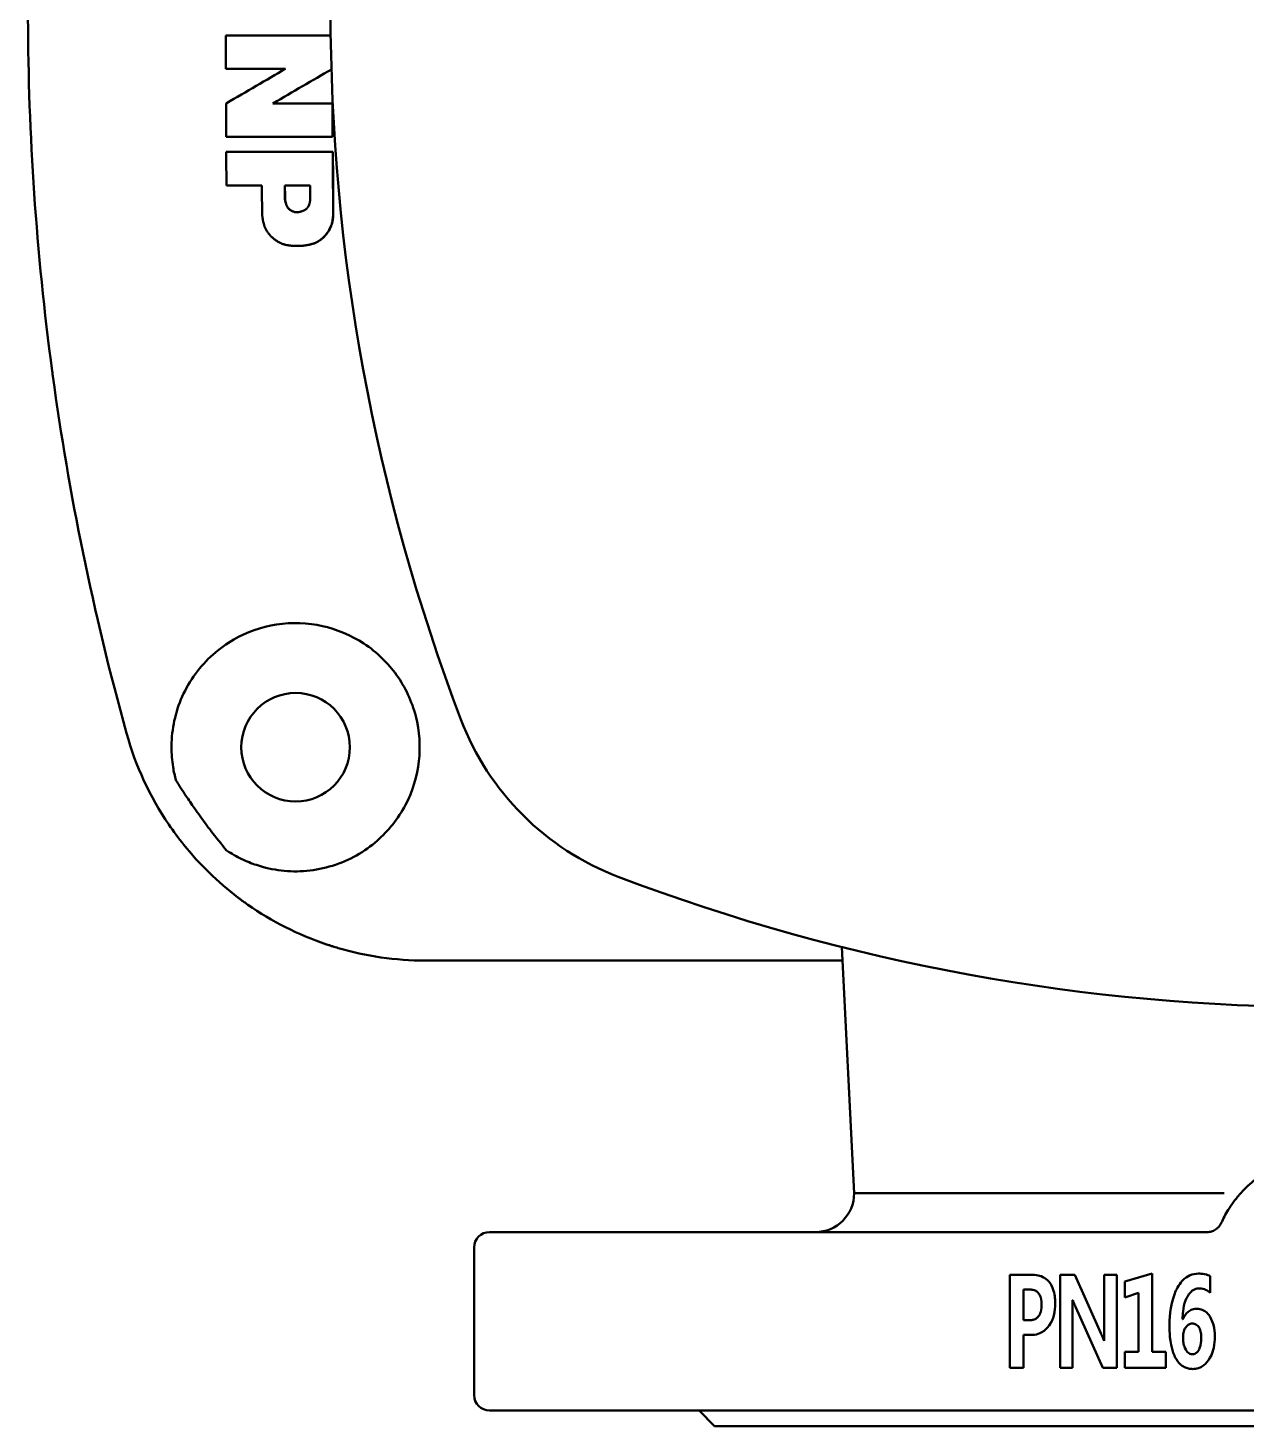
# Model space of a CAD drawing. Header units: millimetres. Extents: x 1510 to 10524, y 7125 to 13164.
# Drawn here: x 5073.93 to 5089.64, y 10661.87 to 10679.89 of the extents above; entities that cross this region are included whole.
import ezdxf

# ---------------------------------------------------------------- set-up
doc = ezdxf.new("R2010")
doc.units = ezdxf.units.MM
doc.header["$LTSCALE"] = 4
doc.layers.add('Visible (ISO)', color=7, linetype='Continuous', lineweight=50)

msp = doc.modelspace()

# ---------------------------------------------------------------- linework, layer by layer
at = {"layer": 'Visible (ISO)'}
for p, q in [((5076.488, 10679.796), (5076.486, 10679.796)), ((5077.095, 10678.92), (5077.093, 10678.92)), ((5077.86, 10678.92), (5077.859, 10678.92)), ((5077.862, 10678.492), (5077.86, 10678.491)), ((5076.492, 10678.296), (5076.49, 10678.296)), ((5077.866, 10678.296), (5077.865, 10678.296)), ((5077.249, 10677.682), (5077.247, 10677.681)), ((5077.87, 10677.493), (5077.869, 10677.493)), ((5077.573, 10677.102), (5077.571, 10677.102)), ((5084.585, 10664.872), (5084.428, 10668.045)), ((5084.437, 10667.872), (5079.06, 10667.872)), ((5089.135, 10664.372), (5079.885, 10664.372)), ((5079.685, 10662.272), (5079.685, 10664.172)), ((5088.076, 10663.734), (5088.427, 10663.84)), ((5088.427, 10662.827), (5088.427, 10663.84)), ((5086.592, 10663.822), (5086.592, 10662.622)), ((5086.592, 10663.822), (5086.873, 10663.822)), ((5087.239, 10663.822), (5087.239, 10662.622)), ((5087.239, 10663.822), (5087.43, 10663.822)), ((5087.43, 10663.822), (5087.766, 10663.067)), ((5087.809, 10663.822), (5087.97, 10663.822)), ((5087.809, 10663.822), (5087.809, 10662.972)), ((5087.97, 10662.622), (5087.97, 10663.822)), ((5088.076, 10663.734), (5088.076, 10663.529)), ((5089.176, 10663.588), (5089.176, 10663.803)), ((5086.845, 10663.632), (5086.766, 10663.632)), ((5086.766, 10663.237), (5086.766, 10663.632)), ((5087.403, 10663.496), (5087.4, 10663.496)), ((5088.251, 10663.591), (5088.076, 10663.529)), ((5088.251, 10663.591), (5088.251, 10662.827)), ((5087.4, 10662.622), (5087.4, 10663.304)), ((5087.791, 10662.622), (5087.442, 10663.398)), ((5086.766, 10663.237), (5086.843, 10663.237)), ((5088.819, 10663.248), (5088.822, 10663.248)), ((5086.857, 10663.046), (5086.767, 10663.046)), ((5086.767, 10662.622), (5086.767, 10663.046)), ((5087.807, 10662.972), (5087.809, 10662.972)), ((5088.076, 10662.827), (5088.076, 10662.622)), ((5088.076, 10662.827), (5088.251, 10662.827)), ((5088.427, 10662.827), (5088.602, 10662.827)), ((5088.602, 10662.622), (5088.602, 10662.827)), ((5086.767, 10662.622), (5086.592, 10662.622)), ((5087.4, 10662.622), (5087.239, 10662.622)), ((5087.97, 10662.622), (5087.791, 10662.622)), ((5088.602, 10662.622), (5088.076, 10662.622)), ((5079.885, 10662.072), (5101.485, 10662.072)), ((5082.785, 10661.872), (5082.585, 10662.072)), ((5098.585, 10661.872), (5082.785, 10661.872))]:
    msp.add_line(p, q, dxfattribs=at)
msp.add_circle((5077.385, 10670.622), 0.7, dxfattribs=at)
for centre, radius, start, end in [((5103.535, 10680.122), 25.7, 159.1605, 200.8395), ((5082.787, 10672.224), 3.5, 200.8395, 249.1605), ((5077.385, 10670.622), 1.6, 244.3351, 244.3363), ((5090.685, 10692.972), 25.7, 249.1605, 290.8395), ((5084.085, 10664.872), 0.5, 270, 0), ((5079.885, 10664.172), 0.2, 90, 180), ((5079.885, 10662.272), 0.2, 180, 270)]:
    msp.add_arc(centre, radius, start, end, dxfattribs=at)
for centre, major_axis, ratio, start_param, end_param in [((5090.775, 10680.123), (0, 81.937), 0.174388, 1.574777, 1.580015), ((5090.847, 10680.135), (-0.001, 82.935), 0.173135, 1.585442, 1.590617), ((5090.928, 10680.138), (0, -75.181), 0.173865, 4.728591, 4.734298), ((5090.874, 10680.138), (0, -75.171), 0.173136, 4.728591, 4.734298), ((5091.027, 10680.163), (-0.003, 84.234), 0.172613, 1.59295, 1.598115), ((5091.17, 10680.197), (-0.005, 82.795), 0.171813, 1.598997, 1.603449), ((5091.175, 10680.192), (-0.003, 80.892), 0.172267, 1.5996, 1.601825), ((5091.122, 10680.192), (-0.003, 80.882), 0.171608, 1.599604, 1.601826), ((5091.166, 10680.195), (0.004, -79.107), 0.171934, 4.741885, 4.744161)]:
    msp.add_ellipse(centre, major_axis=major_axis, ratio=ratio, start_param=start_param, end_param=end_param, dxfattribs=at)
for points, knots in [([(5075.206, 10670.801), (5074.772, 10672.362), (5074.461, 10673.902), (5074.256, 10675.403), (5074.256, 10675.405), (5074.255, 10675.408), (5074.255, 10675.411), (5074.252, 10675.43), (5074.25, 10675.449), (5074.247, 10675.468), (5074.144, 10676.234), (5074.067, 10676.998), (5074.015, 10677.76), (5073.963, 10678.516), (5073.937, 10679.269), (5073.935, 10680.018), (5073.935, 10680.042), (5073.935, 10680.066), (5073.935, 10680.09), (5073.935, 10680.208), (5073.935, 10680.326), (5073.936, 10680.444), (5073.939, 10680.719), (5073.945, 10680.995), (5073.954, 10681.271), (5073.96, 10681.468), (5073.968, 10681.665), (5073.978, 10681.863), (5073.988, 10682.056), (5073.999, 10682.249), (5074.012, 10682.442), (5074.012, 10682.447), (5074.013, 10682.451), (5074.013, 10682.456), (5074.065, 10683.236), (5074.144, 10684.019), (5074.251, 10684.803), (5074.251, 10684.806), (5074.252, 10684.809), (5074.252, 10684.812), (5074.457, 10686.321), (5074.769, 10687.871), (5075.206, 10689.443)], [0, 0, 0, 0, 0.249512, 0.249512, 0.249512, 0.249997, 0.249997, 0.249997, 0.253018, 0.253018, 0.253018, 0.375, 0.375, 0.375, 0.496094, 0.496094, 0.496094, 0.499998, 0.499998, 0.499998, 0.518912, 0.518912, 0.518912, 0.562911, 0.562911, 0.562911, 0.594323, 0.594323, 0.594323, 0.625, 0.625, 0.625, 0.625697, 0.625697, 0.625697, 0.749512, 0.749512, 0.749512, 0.75, 0.75, 0.75, 1, 1, 1, 1]), ([(5077.865, 10678.296), (5077.865, 10678.162), (5077.866, 10678.029), (5077.867, 10677.761), (5077.868, 10677.627), (5077.869, 10677.493)], [-0.8036452, -0.8036452, -0.8036452, -0.8036452, -0.4022059, -0.4022059, 0, 0, 0, 0]), ([(5077.866, 10678.296), (5077.867, 10678.163), (5077.867, 10678.029), (5077.869, 10677.761), (5077.87, 10677.627), (5077.87, 10677.493)], [-0.8028954, -0.8028954, -0.8028954, -0.8028954, -0.401725, -0.401725, 0, 0, 0, 0]), ([(5077.41, 10677.516), (5077.407, 10677.517), (5077.404, 10677.517), (5077.401, 10677.517), (5077.4, 10677.517), (5077.399, 10677.517), (5077.398, 10677.517), (5077.397, 10677.517), (5077.397, 10677.517), (5077.396, 10677.517), (5077.396, 10677.517), (5077.395, 10677.517), (5077.395, 10677.517), (5077.395, 10677.517), (5077.394, 10677.518), (5077.394, 10677.518), (5077.393, 10677.518), (5077.393, 10677.518), (5077.393, 10677.518), (5077.392, 10677.518), (5077.391, 10677.518), (5077.391, 10677.518), (5077.389, 10677.518), (5077.388, 10677.518), (5077.387, 10677.518), (5077.385, 10677.518), (5077.384, 10677.519), (5077.383, 10677.519), (5077.382, 10677.519), (5077.38, 10677.519), (5077.379, 10677.519), (5077.379, 10677.52), (5077.378, 10677.52), (5077.377, 10677.52), (5077.377, 10677.52), (5077.376, 10677.52), (5077.375, 10677.52), (5077.374, 10677.52), (5077.373, 10677.521), (5077.371, 10677.521), (5077.369, 10677.522), (5077.366, 10677.522), (5077.364, 10677.523), (5077.358, 10677.525), (5077.353, 10677.526), (5077.348, 10677.529), (5077.338, 10677.533), (5077.329, 10677.538), (5077.319, 10677.544), (5077.315, 10677.547), (5077.31, 10677.55), (5077.306, 10677.554), (5077.302, 10677.557), (5077.298, 10677.561), (5077.295, 10677.564), (5077.291, 10677.568), (5077.288, 10677.572), (5077.285, 10677.576), (5077.283, 10677.579), (5077.282, 10677.581), (5077.28, 10677.583), (5077.279, 10677.584), (5077.279, 10677.585), (5077.278, 10677.586), (5077.277, 10677.587), (5077.277, 10677.589), (5077.276, 10677.59), (5077.276, 10677.59), (5077.275, 10677.591), (5077.275, 10677.591), (5077.275, 10677.592), (5077.275, 10677.592), (5077.274, 10677.593), (5077.274, 10677.594), (5077.273, 10677.595), (5077.273, 10677.596), (5077.271, 10677.598), (5077.27, 10677.601), (5077.269, 10677.603), (5077.268, 10677.606), (5077.267, 10677.608), (5077.266, 10677.61), (5077.266, 10677.612), (5077.265, 10677.613), (5077.265, 10677.614), (5077.264, 10677.615), (5077.264, 10677.616), (5077.264, 10677.616), (5077.264, 10677.617), (5077.263, 10677.618), (5077.263, 10677.618), (5077.263, 10677.619), (5077.263, 10677.619), (5077.262, 10677.62), (5077.262, 10677.621), (5077.262, 10677.621), (5077.262, 10677.622), (5077.262, 10677.623), (5077.261, 10677.624), (5077.261, 10677.625), (5077.26, 10677.628), (5077.259, 10677.63), (5077.258, 10677.633), (5077.258, 10677.635), (5077.257, 10677.638), (5077.256, 10677.641), (5077.256, 10677.642), (5077.255, 10677.643), (5077.255, 10677.645), (5077.255, 10677.646), (5077.255, 10677.646), (5077.255, 10677.647), (5077.254, 10677.647), (5077.254, 10677.648), (5077.254, 10677.648), (5077.254, 10677.649), (5077.254, 10677.649), (5077.254, 10677.649), (5077.254, 10677.65), (5077.254, 10677.65), (5077.254, 10677.651), (5077.254, 10677.651), (5077.253, 10677.651), (5077.253, 10677.652), (5077.253, 10677.653), (5077.253, 10677.654), (5077.253, 10677.655), (5077.252, 10677.657), (5077.252, 10677.66), (5077.251, 10677.662), (5077.25, 10677.668), (5077.248, 10677.675), (5077.247, 10677.681)], [0, 0, 0, 0, 0.03125, 0.03125, 0.03125, 0.046875, 0.046875, 0.046875, 0.054687, 0.054687, 0.054687, 0.0625, 0.0625, 0.0625, 0.065015, 0.065015, 0.065015, 0.067895, 0.067895, 0.067895, 0.075185, 0.075185, 0.075185, 0.093714, 0.093714, 0.093714, 0.109375, 0.109375, 0.109375, 0.125, 0.125, 0.125, 0.132169, 0.132169, 0.132169, 0.139477, 0.139477, 0.139477, 0.154484, 0.154484, 0.154484, 0.185792, 0.185792, 0.185792, 0.25, 0.25, 0.25, 0.375, 0.375, 0.375, 0.437095, 0.437095, 0.437095, 0.5, 0.5, 0.5, 0.5625, 0.5625, 0.5625, 0.59375, 0.59375, 0.59375, 0.609375, 0.609375, 0.609375, 0.625, 0.625, 0.625, 0.633368, 0.633368, 0.633368, 0.641416, 0.641416, 0.641416, 0.65693, 0.65693, 0.65693, 0.6875, 0.6875, 0.6875, 0.71875, 0.71875, 0.71875, 0.734375, 0.734375, 0.734375, 0.742188, 0.742188, 0.742188, 0.75, 0.75, 0.75, 0.758942, 0.758942, 0.758942, 0.767181, 0.767181, 0.767181, 0.782547, 0.782547, 0.782547, 0.8125, 0.8125, 0.8125, 0.84375, 0.84375, 0.84375, 0.859375, 0.859375, 0.859375, 0.867187, 0.867187, 0.867187, 0.871094, 0.871094, 0.871094, 0.875, 0.875, 0.875, 0.886992, 0.886992, 0.886992, 0.896995, 0.896995, 0.896995, 0.914129, 0.914129, 0.914129, 0.94348, 0.94348, 0.94348, 1, 1, 1, 1]), ([(5077.412, 10677.517), (5077.405, 10677.517), (5077.4, 10677.517), (5077.396, 10677.518), (5077.396, 10677.518), (5077.396, 10677.518), (5077.395, 10677.518), (5077.395, 10677.518), (5077.395, 10677.518), (5077.394, 10677.518), (5077.394, 10677.518), (5077.393, 10677.518), (5077.392, 10677.518), (5077.391, 10677.518), (5077.39, 10677.518), (5077.388, 10677.519), (5077.386, 10677.519), (5077.383, 10677.519), (5077.381, 10677.52), (5077.38, 10677.52), (5077.38, 10677.52), (5077.379, 10677.52), (5077.378, 10677.52), (5077.378, 10677.52), (5077.377, 10677.521), (5077.376, 10677.521), (5077.374, 10677.521), (5077.373, 10677.521), (5077.37, 10677.522), (5077.368, 10677.523), (5077.365, 10677.523), (5077.36, 10677.525), (5077.355, 10677.527), (5077.35, 10677.529), (5077.34, 10677.533), (5077.33, 10677.538), (5077.321, 10677.544), (5077.317, 10677.547), (5077.312, 10677.55), (5077.308, 10677.554), (5077.304, 10677.557), (5077.3, 10677.561), (5077.296, 10677.565), (5077.289, 10677.572), (5077.283, 10677.581), (5077.278, 10677.59), (5077.277, 10677.591), (5077.277, 10677.591), (5077.277, 10677.592), (5077.277, 10677.592), (5077.276, 10677.593), (5077.276, 10677.593), (5077.275, 10677.594), (5077.275, 10677.595), (5077.274, 10677.597), (5077.273, 10677.599), (5077.272, 10677.601), (5077.271, 10677.603), (5077.269, 10677.608), (5077.267, 10677.613), (5077.265, 10677.619), (5077.265, 10677.619), (5077.264, 10677.62), (5077.264, 10677.62), (5077.264, 10677.621), (5077.264, 10677.621), (5077.264, 10677.622), (5077.263, 10677.623), (5077.263, 10677.624), (5077.262, 10677.626), (5077.262, 10677.628), (5077.261, 10677.63), (5077.26, 10677.633), (5077.259, 10677.638), (5077.257, 10677.644), (5077.256, 10677.65), (5077.256, 10677.65), (5077.255, 10677.65), (5077.255, 10677.651), (5077.255, 10677.651), (5077.255, 10677.652), (5077.255, 10677.652), (5077.255, 10677.653), (5077.255, 10677.654), (5077.254, 10677.655), (5077.254, 10677.658), (5077.253, 10677.66), (5077.253, 10677.663), (5077.251, 10677.668), (5077.25, 10677.674), (5077.249, 10677.682)], [0.0002987, 0.0002987, 0.0002987, 0.0002987, 0.0625, 0.0625, 0.0625, 0.0664063, 0.0664063, 0.0664063, 0.0703125, 0.0703125, 0.0703125, 0.078125, 0.078125, 0.078125, 0.09375, 0.09375, 0.09375, 0.125, 0.125, 0.125, 0.1328125, 0.1328125, 0.1328125, 0.140625, 0.140625, 0.140625, 0.15625, 0.15625, 0.15625, 0.1875, 0.1875, 0.1875, 0.25, 0.25, 0.25, 0.375, 0.375, 0.375, 0.4375, 0.4375, 0.4375, 0.5, 0.5, 0.5, 0.625, 0.625, 0.625, 0.6328125, 0.6328125, 0.6328125, 0.640625, 0.640625, 0.640625, 0.65625, 0.65625, 0.65625, 0.6875, 0.6875, 0.6875, 0.75, 0.75, 0.75, 0.7578125, 0.7578125, 0.7578125, 0.765625, 0.765625, 0.765625, 0.78125, 0.78125, 0.78125, 0.8125, 0.8125, 0.8125, 0.875, 0.875, 0.875, 0.8828125, 0.8828125, 0.8828125, 0.890625, 0.890625, 0.890625, 0.90625, 0.90625, 0.90625, 0.9375, 0.9375, 0.9375, 1, 1, 1, 1]), ([(5077.572, 10677.681), (5077.572, 10677.678), (5077.572, 10677.675), (5077.572, 10677.672), (5077.571, 10677.671), (5077.571, 10677.67), (5077.571, 10677.669), (5077.571, 10677.668), (5077.571, 10677.667), (5077.571, 10677.667), (5077.571, 10677.666), (5077.571, 10677.666), (5077.571, 10677.666), (5077.571, 10677.665), (5077.571, 10677.665), (5077.571, 10677.664), (5077.571, 10677.664), (5077.571, 10677.664), (5077.571, 10677.663), (5077.571, 10677.663), (5077.571, 10677.662), (5077.571, 10677.661), (5077.571, 10677.66), (5077.57, 10677.659), (5077.57, 10677.657), (5077.57, 10677.656), (5077.57, 10677.655), (5077.57, 10677.653), (5077.57, 10677.652), (5077.569, 10677.651), (5077.569, 10677.65), (5077.569, 10677.649), (5077.569, 10677.648), (5077.569, 10677.648), (5077.569, 10677.647), (5077.569, 10677.646), (5077.569, 10677.646), (5077.568, 10677.644), (5077.568, 10677.643), (5077.568, 10677.642), (5077.567, 10677.639), (5077.566, 10677.637), (5077.566, 10677.634), (5077.564, 10677.629), (5077.563, 10677.624), (5077.56, 10677.618), (5077.556, 10677.608), (5077.552, 10677.599), (5077.546, 10677.589), (5077.543, 10677.585), (5077.539, 10677.58), (5077.536, 10677.576), (5077.533, 10677.572), (5077.529, 10677.568), (5077.525, 10677.564), (5077.522, 10677.561), (5077.518, 10677.557), (5077.514, 10677.554), (5077.512, 10677.553), (5077.509, 10677.551), (5077.507, 10677.55), (5077.506, 10677.549), (5077.505, 10677.548), (5077.504, 10677.548), (5077.503, 10677.547), (5077.502, 10677.546), (5077.501, 10677.546), (5077.5, 10677.545), (5077.5, 10677.545), (5077.499, 10677.545), (5077.499, 10677.544), (5077.498, 10677.544), (5077.497, 10677.544), (5077.496, 10677.543), (5077.495, 10677.543), (5077.494, 10677.542), (5077.492, 10677.541), (5077.49, 10677.54), (5077.487, 10677.539), (5077.485, 10677.538), (5077.483, 10677.537), (5077.48, 10677.535), (5077.479, 10677.535), (5077.478, 10677.534), (5077.476, 10677.534), (5077.476, 10677.534), (5077.475, 10677.534), (5077.474, 10677.533), (5077.474, 10677.533), (5077.473, 10677.533), (5077.472, 10677.533), (5077.472, 10677.532), (5077.471, 10677.532), (5077.471, 10677.532), (5077.47, 10677.532), (5077.47, 10677.532), (5077.469, 10677.531), (5077.468, 10677.531), (5077.467, 10677.531), (5077.466, 10677.53), (5077.463, 10677.529), (5077.461, 10677.529), (5077.458, 10677.528), (5077.456, 10677.527), (5077.453, 10677.526), (5077.45, 10677.526), (5077.449, 10677.525), (5077.448, 10677.525), (5077.446, 10677.525), (5077.445, 10677.524), (5077.444, 10677.524), (5077.443, 10677.524), (5077.443, 10677.524), (5077.442, 10677.524), (5077.442, 10677.524), (5077.441, 10677.523), (5077.441, 10677.523), (5077.441, 10677.523), (5077.44, 10677.523), (5077.44, 10677.523), (5077.439, 10677.523), (5077.438, 10677.523), (5077.437, 10677.522), (5077.436, 10677.522), (5077.434, 10677.522), (5077.432, 10677.521), (5077.429, 10677.52), (5077.424, 10677.519), (5077.417, 10677.518), (5077.41, 10677.516)], [0, 0, 0, 0, 0.03125, 0.03125, 0.03125, 0.046875, 0.046875, 0.046875, 0.054687, 0.054687, 0.054687, 0.0625, 0.0625, 0.0625, 0.065077, 0.065077, 0.065077, 0.068019, 0.068019, 0.068019, 0.075395, 0.075395, 0.075395, 0.093739, 0.093739, 0.093739, 0.109375, 0.109375, 0.109375, 0.125, 0.125, 0.125, 0.132156, 0.132156, 0.132156, 0.139455, 0.139455, 0.139455, 0.154457, 0.154457, 0.154457, 0.185786, 0.185786, 0.185786, 0.25, 0.25, 0.25, 0.375, 0.375, 0.375, 0.437069, 0.437069, 0.437069, 0.5, 0.5, 0.5, 0.5625, 0.5625, 0.5625, 0.59375, 0.59375, 0.59375, 0.609375, 0.609375, 0.609375, 0.625, 0.625, 0.625, 0.633389, 0.633389, 0.633389, 0.641448, 0.641448, 0.641448, 0.656966, 0.656966, 0.656966, 0.687535, 0.687535, 0.687535, 0.71875, 0.71875, 0.71875, 0.734375, 0.734375, 0.734375, 0.742188, 0.742188, 0.742188, 0.75, 0.75, 0.75, 0.758974, 0.758974, 0.758974, 0.767227, 0.767227, 0.767227, 0.782596, 0.782596, 0.782596, 0.8125, 0.8125, 0.8125, 0.84375, 0.84375, 0.84375, 0.859375, 0.859375, 0.859375, 0.871094, 0.871094, 0.871094, 0.875, 0.875, 0.875, 0.886767, 0.886767, 0.886767, 0.896696, 0.896696, 0.896696, 0.913814, 0.913814, 0.913814, 0.943275, 0.943275, 0.943275, 1, 1, 1, 1]), ([(5077.357, 10677.085), (5077.339, 10677.086), (5077.326, 10677.088), (5077.318, 10677.088), (5077.317, 10677.088), (5077.316, 10677.088), (5077.315, 10677.089), (5077.311, 10677.089), (5077.309, 10677.089), (5077.304, 10677.09), (5077.3, 10677.09), (5077.291, 10677.092), (5077.284, 10677.092), (5077.278, 10677.094), (5077.277, 10677.094), (5077.276, 10677.094), (5077.275, 10677.094), (5077.272, 10677.095), (5077.271, 10677.095), (5077.266, 10677.096), (5077.263, 10677.097), (5077.253, 10677.099), (5077.247, 10677.1), (5077.228, 10677.106), (5077.216, 10677.11), (5077.2, 10677.117), (5077.198, 10677.118), (5077.192, 10677.121), (5077.189, 10677.122), (5077.18, 10677.126), (5077.174, 10677.129), (5077.156, 10677.139), (5077.145, 10677.146), (5077.128, 10677.157), (5077.123, 10677.161), (5077.112, 10677.169), (5077.107, 10677.173), (5077.091, 10677.186), (5077.081, 10677.195), (5077.069, 10677.207), (5077.067, 10677.209), (5077.062, 10677.214), (5077.06, 10677.217), (5077.053, 10677.224), (5077.048, 10677.23), (5077.035, 10677.245), (5077.028, 10677.256), (5077.017, 10677.272), (5077.013, 10677.278), (5077.007, 10677.289), (5077.003, 10677.295), (5076.994, 10677.312), (5076.989, 10677.324), (5076.984, 10677.337), (5076.984, 10677.338), (5076.984, 10677.339), (5076.983, 10677.34), (5076.983, 10677.342), (5076.982, 10677.344), (5076.981, 10677.348), (5076.98, 10677.351), (5076.977, 10677.36), (5076.975, 10677.366), (5076.97, 10677.385), (5076.967, 10677.399), (5076.964, 10677.414), (5076.964, 10677.414), (5076.964, 10677.415), (5076.964, 10677.416), (5076.964, 10677.417), (5076.963, 10677.419), (5076.963, 10677.421), (5076.962, 10677.425), (5076.962, 10677.429), (5076.96, 10677.438), (5076.959, 10677.445), (5076.958, 10677.453), (5076.958, 10677.453), (5076.958, 10677.453), (5076.958, 10677.454), (5076.958, 10677.454), (5076.958, 10677.455), (5076.957, 10677.455), (5076.957, 10677.457), (5076.957, 10677.458), (5076.956, 10677.462), (5076.956, 10677.465), (5076.955, 10677.475), (5076.954, 10677.483), (5076.952, 10677.493), (5076.952, 10677.493)], [0, 0, 0, 0, 0.0625, 0.0625, 0.063476, 0.063476, 0.066406, 0.070312, 0.078125, 0.078125, 0.09375, 0.09375, 0.125, 0.125, 0.128906, 0.128906, 0.132812, 0.132812, 0.140625, 0.140625, 0.15625, 0.15625, 0.1875, 0.1875, 0.249999, 0.249999, 0.265624, 0.265624, 0.281249, 0.281249, 0.312499, 0.312499, 0.374999, 0.374999, 0.406249, 0.406249, 0.437499, 0.437499, 0.499999, 0.499999, 0.515624, 0.515624, 0.531249, 0.531249, 0.562499, 0.562499, 0.624999, 0.624999, 0.656248, 0.656248, 0.687498, 0.687498, 0.749998, 0.749998, 0.753904, 0.753904, 0.757811, 0.757811, 0.765623, 0.765623, 0.781248, 0.781248, 0.812498, 0.812498, 0.874998, 0.874998, 0.876951, 0.876951, 0.878904, 0.88281, 0.88281, 0.890623, 0.890623, 0.906248, 0.906248, 0.937498, 0.937498, 0.938474, 0.938474, 0.939451, 0.941404, 0.941404, 0.94531, 0.94531, 0.953123, 0.953123, 0.968748, 0.968748, 0.999998, 1, 1, 1, 1]), ([(5077.869, 10677.493), (5077.868, 10677.476), (5077.867, 10677.463), (5077.866, 10677.453), (5077.866, 10677.453), (5077.866, 10677.452), (5077.866, 10677.452), (5077.866, 10677.451), (5077.866, 10677.451), (5077.866, 10677.45), (5077.865, 10677.45), (5077.865, 10677.449), (5077.865, 10677.448), (5077.865, 10677.446), (5077.865, 10677.444), (5077.865, 10677.443), (5077.864, 10677.439), (5077.864, 10677.436), (5077.864, 10677.432), (5077.863, 10677.426), (5077.862, 10677.42), (5077.861, 10677.414), (5077.861, 10677.413), (5077.861, 10677.412), (5077.861, 10677.411), (5077.861, 10677.411), (5077.86, 10677.41), (5077.86, 10677.409), (5077.86, 10677.407), (5077.86, 10677.406), (5077.859, 10677.404), (5077.859, 10677.401), (5077.858, 10677.398), (5077.857, 10677.394), (5077.856, 10677.388), (5077.854, 10677.382), (5077.853, 10677.375), (5077.849, 10677.362), (5077.845, 10677.35), (5077.84, 10677.338), (5077.837, 10677.331), (5077.835, 10677.326), (5077.832, 10677.32), (5077.829, 10677.314), (5077.826, 10677.308), (5077.823, 10677.302), (5077.817, 10677.29), (5077.81, 10677.278), (5077.803, 10677.267), (5077.799, 10677.261), (5077.795, 10677.256), (5077.791, 10677.25), (5077.788, 10677.245), (5077.783, 10677.24), (5077.779, 10677.235), (5077.771, 10677.224), (5077.762, 10677.214), (5077.753, 10677.204), (5077.75, 10677.202), (5077.748, 10677.199), (5077.746, 10677.197), (5077.743, 10677.195), (5077.741, 10677.192), (5077.738, 10677.19), (5077.733, 10677.185), (5077.728, 10677.181), (5077.723, 10677.177), (5077.713, 10677.168), (5077.703, 10677.16), (5077.692, 10677.153), (5077.69, 10677.151), (5077.687, 10677.149), (5077.684, 10677.148), (5077.681, 10677.146), (5077.678, 10677.144), (5077.676, 10677.142), (5077.67, 10677.139), (5077.664, 10677.136), (5077.658, 10677.133), (5077.647, 10677.127), (5077.635, 10677.122), (5077.623, 10677.117), (5077.622, 10677.117), (5077.622, 10677.117), (5077.621, 10677.116), (5077.62, 10677.116), (5077.62, 10677.116), (5077.619, 10677.116), (5077.618, 10677.115), (5077.616, 10677.115), (5077.615, 10677.114), (5077.612, 10677.113), (5077.609, 10677.112), (5077.606, 10677.111), (5077.6, 10677.11), (5077.594, 10677.108), (5077.588, 10677.106), (5077.576, 10677.103), (5077.562, 10677.1), (5077.548, 10677.097), (5077.547, 10677.097), (5077.547, 10677.097), (5077.547, 10677.097), (5077.546, 10677.097), (5077.546, 10677.097), (5077.546, 10677.097), (5077.545, 10677.096), (5077.544, 10677.096), (5077.543, 10677.096), (5077.542, 10677.096), (5077.54, 10677.096), (5077.539, 10677.095), (5077.536, 10677.095), (5077.533, 10677.094), (5077.529, 10677.094), (5077.523, 10677.093), (5077.516, 10677.092), (5077.509, 10677.091), (5077.508, 10677.09), (5077.508, 10677.09), (5077.507, 10677.09), (5077.506, 10677.09), (5077.506, 10677.09), (5077.505, 10677.09), (5077.504, 10677.09), (5077.503, 10677.09), (5077.501, 10677.09), (5077.499, 10677.089), (5077.496, 10677.089), (5077.492, 10677.088), (5077.486, 10677.087), (5077.478, 10677.086), (5077.469, 10677.085)], [0, 0, 0, 0, 0.0625, 0.0625, 0.0625, 0.064453, 0.064453, 0.064453, 0.066406, 0.066406, 0.066406, 0.070312, 0.070312, 0.070312, 0.078125, 0.078125, 0.078125, 0.09375, 0.09375, 0.09375, 0.125, 0.125, 0.125, 0.128906, 0.128906, 0.128906, 0.132812, 0.132812, 0.132812, 0.140625, 0.140625, 0.140625, 0.15625, 0.15625, 0.15625, 0.1875, 0.1875, 0.1875, 0.25, 0.25, 0.25, 0.28125, 0.28125, 0.28125, 0.3125, 0.3125, 0.3125, 0.375, 0.375, 0.375, 0.40625, 0.40625, 0.40625, 0.4375, 0.4375, 0.4375, 0.5, 0.5, 0.5, 0.515625, 0.515625, 0.515625, 0.53125, 0.53125, 0.53125, 0.5625, 0.5625, 0.5625, 0.625, 0.625, 0.625, 0.640625, 0.640625, 0.640625, 0.65625, 0.65625, 0.65625, 0.6875, 0.6875, 0.6875, 0.75, 0.75, 0.75, 0.753906, 0.753906, 0.753906, 0.757812, 0.757812, 0.757812, 0.765625, 0.765625, 0.765625, 0.78125, 0.78125, 0.78125, 0.8125, 0.8125, 0.8125, 0.875, 0.875, 0.875, 0.876953, 0.876953, 0.876953, 0.878906, 0.878906, 0.878906, 0.882812, 0.882812, 0.882812, 0.890625, 0.890625, 0.890625, 0.90625, 0.90625, 0.90625, 0.9375, 0.9375, 0.9375, 0.941406, 0.941406, 0.941406, 0.945312, 0.945312, 0.945312, 0.953125, 0.953125, 0.953125, 0.96875, 0.96875, 0.96875, 1, 1, 1, 1]), ([(5077.87, 10677.493), (5077.869, 10677.478), (5077.868, 10677.461), (5077.868, 10677.454), (5077.868, 10677.453), (5077.867, 10677.453), (5077.867, 10677.452), (5077.867, 10677.452), (5077.867, 10677.451), (5077.867, 10677.451), (5077.867, 10677.45), (5077.867, 10677.45), (5077.867, 10677.45), (5077.867, 10677.449), (5077.867, 10677.449), (5077.867, 10677.448), (5077.867, 10677.446), (5077.867, 10677.445), (5077.867, 10677.443), (5077.866, 10677.443), (5077.866, 10677.442), (5077.866, 10677.442), (5077.866, 10677.441), (5077.866, 10677.441), (5077.866, 10677.44), (5077.866, 10677.438), (5077.866, 10677.435), (5077.865, 10677.433), (5077.865, 10677.426), (5077.864, 10677.421), (5077.863, 10677.414), (5077.863, 10677.413), (5077.863, 10677.413), (5077.862, 10677.412), (5077.862, 10677.411), (5077.862, 10677.41), (5077.862, 10677.409), (5077.862, 10677.408), (5077.861, 10677.406), (5077.861, 10677.404), (5077.86, 10677.401), (5077.86, 10677.398), (5077.859, 10677.395), (5077.858, 10677.388), (5077.856, 10677.382), (5077.854, 10677.376), (5077.851, 10677.363), (5077.846, 10677.35), (5077.842, 10677.338), (5077.839, 10677.332), (5077.837, 10677.326), (5077.834, 10677.32), (5077.831, 10677.314), (5077.828, 10677.308), (5077.825, 10677.302), (5077.819, 10677.29), (5077.812, 10677.279), (5077.805, 10677.267), (5077.801, 10677.262), (5077.797, 10677.256), (5077.793, 10677.251), (5077.789, 10677.245), (5077.785, 10677.24), (5077.781, 10677.235), (5077.777, 10677.23), (5077.773, 10677.225), (5077.768, 10677.22), (5077.764, 10677.214), (5077.759, 10677.21), (5077.754, 10677.205), (5077.752, 10677.202), (5077.75, 10677.2), (5077.747, 10677.197), (5077.745, 10677.195), (5077.742, 10677.193), (5077.74, 10677.19), (5077.735, 10677.186), (5077.73, 10677.181), (5077.725, 10677.177), (5077.715, 10677.169), (5077.705, 10677.161), (5077.694, 10677.153), (5077.694, 10677.153), (5077.693, 10677.153), (5077.693, 10677.153), (5077.691, 10677.151), (5077.688, 10677.149), (5077.686, 10677.148), (5077.683, 10677.146), (5077.68, 10677.144), (5077.677, 10677.143), (5077.672, 10677.139), (5077.666, 10677.136), (5077.66, 10677.133), (5077.654, 10677.13), (5077.648, 10677.127), (5077.642, 10677.125), (5077.637, 10677.122), (5077.63, 10677.12), (5077.625, 10677.118), (5077.624, 10677.117), (5077.623, 10677.117), (5077.623, 10677.117), (5077.622, 10677.117), (5077.621, 10677.116), (5077.621, 10677.116), (5077.619, 10677.116), (5077.618, 10677.115), (5077.617, 10677.115), (5077.614, 10677.114), (5077.611, 10677.113), (5077.608, 10677.112), (5077.602, 10677.11), (5077.596, 10677.108), (5077.59, 10677.107), (5077.584, 10677.105), (5077.579, 10677.104), (5077.573, 10677.102)], [0, 0, 0, 0, 0.0561564, 0.0561564, 0.0561564, 0.0583392, 0.0583392, 0.0583392, 0.0606277, 0.0606277, 0.0606277, 0.0625, 0.0625, 0.0625, 0.0655338, 0.0655338, 0.0655338, 0.0759241, 0.0759241, 0.0759241, 0.078125, 0.078125, 0.078125, 0.0820312, 0.0820312, 0.0820312, 0.0937442, 0.0937442, 0.0937442, 0.125, 0.125, 0.125, 0.128525, 0.128525, 0.128525, 0.1321326, 0.1321326, 0.1321326, 0.1395837, 0.1395837, 0.1395837, 0.1552718, 0.1552718, 0.1552718, 0.1874986, 0.1874986, 0.1874986, 0.25, 0.25, 0.25, 0.2813758, 0.2813758, 0.2813758, 0.3125003, 0.3125003, 0.3125003, 0.375, 0.375, 0.375, 0.4063709, 0.4063709, 0.4063709, 0.4375001, 0.4375001, 0.4375001, 0.46875, 0.46875, 0.46875, 0.5, 0.5, 0.5, 0.5150463, 0.5150463, 0.5150463, 0.5302096, 0.5302096, 0.5302096, 0.5608518, 0.5608518, 0.5608518, 0.6231121, 0.6231121, 0.6231121, 0.625, 0.625, 0.625, 0.6388657, 0.6388657, 0.6388657, 0.6547466, 0.6547466, 0.6547466, 0.686585, 0.686585, 0.686585, 0.71875, 0.71875, 0.71875, 0.75, 0.75, 0.75, 0.7543434, 0.7543434, 0.7543434, 0.7585548, 0.7585548, 0.7585548, 0.7666749, 0.7666749, 0.7666749, 0.7821582, 0.7821582, 0.7821582, 0.8125535, 0.8125535, 0.8125535, 0.839878, 0.839878, 0.839878, 0.839878]), ([(5076.692, 10669.18), (5076.753, 10669.15), (5076.816, 10669.125), (5076.985, 10669.069), (5077.093, 10669.045), (5077.306, 10669.02), (5077.417, 10669.018), (5077.641, 10669.039), (5077.752, 10669.061), (5077.968, 10669.128), (5078.073, 10669.173), (5078.267, 10669.283), (5078.357, 10669.347), (5078.579, 10669.541), (5078.708, 10669.7), (5078.895, 10670.056), (5078.953, 10670.253), (5078.995, 10670.626), (5078.984, 10670.829), (5078.884, 10671.215), (5078.796, 10671.399), (5078.578, 10671.705), (5078.432, 10671.848), (5078.099, 10672.067), (5077.911, 10672.144), (5077.545, 10672.225), (5077.339, 10672.234), (5076.942, 10672.173), (5076.75, 10672.102), (5076.587, 10672.009), (5076.494, 10671.955), (5076.404, 10671.891), (5076.237, 10671.743), (5076.161, 10671.659), (5076.027, 10671.476), (5075.97, 10671.377), (5075.878, 10671.173), (5075.844, 10671.067), (5075.799, 10670.858), (5075.786, 10670.748), (5075.785, 10670.631), (5075.785, 10670.627), (5075.785, 10670.622)], [-6.359222, -6.359222, -6.359222, -6.359222, -6.165741, -6.165741, -5.843627, -5.843627, -5.518651, -5.518651, -5.193675, -5.193675, -4.868699, -4.868699, -4.543723, -4.543723, -3.970715, -3.970715, -3.397707, -3.397707, -2.834784, -2.834784, -2.271861, -2.271861, -1.708938, -1.708938, -1.146015, -1.146015, -0.573008, -0.573008, 0, 0, 0, 0.324976, 0.324976, 0.649952, 0.649952, 0.974929, 0.974929, 1.299905, 1.299905, 1.622018, 1.622018, 1.635808, 1.635808, 1.635808, 1.635808]), ([(5079.06, 10667.872), (5078.67, 10667.872), (5078.29, 10667.929), (5077.934, 10668.033), (5077.909, 10668.041), (5077.884, 10668.049), (5077.859, 10668.056), (5077.846, 10668.06), (5077.833, 10668.064), (5077.821, 10668.069), (5077.815, 10668.071), (5077.808, 10668.073), (5077.802, 10668.075), (5077.799, 10668.076), (5077.796, 10668.077), (5077.793, 10668.078), (5077.79, 10668.079), (5077.787, 10668.08), (5077.783, 10668.081), (5077.419, 10668.204), (5077.078, 10668.377), (5076.77, 10668.592), (5076.748, 10668.607), (5076.726, 10668.623), (5076.705, 10668.638), (5076.694, 10668.646), (5076.683, 10668.654), (5076.673, 10668.662), (5076.667, 10668.666), (5076.662, 10668.67), (5076.657, 10668.674), (5076.651, 10668.678), (5076.646, 10668.682), (5076.641, 10668.686), (5076.381, 10668.884), (5076.146, 10669.113), (5075.942, 10669.365), (5075.875, 10669.45), (5075.81, 10669.537), (5075.75, 10669.626), (5075.507, 10669.983), (5075.322, 10670.381), (5075.206, 10670.801)], [0, 0, 0, 0, 0.21875, 0.21875, 0.21875, 0.234375, 0.234375, 0.234375, 0.242187, 0.242187, 0.242187, 0.246094, 0.246094, 0.246094, 0.248047, 0.248047, 0.248047, 0.25, 0.25, 0.25, 0.46875, 0.46875, 0.46875, 0.484375, 0.484375, 0.484375, 0.492187, 0.492187, 0.492187, 0.496094, 0.496094, 0.496094, 0.5, 0.5, 0.5, 0.6875, 0.6875, 0.6875, 0.75, 0.75, 0.75, 1, 1, 1, 1]), ([(5075.805, 10670.366), (5075.81, 10670.337), (5075.815, 10670.309), (5075.828, 10670.252), (5075.835, 10670.224), (5075.842, 10670.196)], [0.0000001, 0.0000001, 0.0000001, 0.0000001, 0.0873046, 0.0873046, 0.1746265, 0.1746265, 0.1746265, 0.1746265]), ([(5075.842, 10670.196), (5075.884, 10670.128), (5075.927, 10670.062), (5076.007, 10669.943), (5076.043, 10669.889), (5076.104, 10669.802), (5076.129, 10669.767), (5076.2, 10669.669), (5076.247, 10669.604), (5076.36, 10669.456), (5076.427, 10669.373), (5076.496, 10669.291)], [-1.11675, -1.11675, -1.11675, -1.11675, -0.879261, -0.879261, -0.686827, -0.686827, -0.558434, -0.558434, -0.321498, -0.321498, -0.000003, -0.000003, -0.000003, -0.000003]), ([(5076.496, 10669.291), (5076.528, 10669.27), (5076.56, 10669.251), (5076.625, 10669.213), (5076.658, 10669.196), (5076.692, 10669.18)], [0, 0, 0, 0, 0.1129451, 0.1129451, 0.2258264, 0.2258264, 0.2258264, 0.2258264]), ([(5089.318, 10664.49), (5089.341, 10664.541), (5089.37, 10664.598), (5089.427, 10664.69), (5089.448, 10664.721), (5089.482, 10664.769), (5089.495, 10664.785), (5089.514, 10664.81), (5089.524, 10664.822), (5089.536, 10664.836), (5089.542, 10664.843), (5089.545, 10664.847), (5089.547, 10664.849), (5089.547, 10664.85), (5089.548, 10664.85), (5089.587, 10664.896), (5089.625, 10664.935), (5089.695, 10665), (5089.727, 10665.027), (5089.783, 10665.071), (5089.807, 10665.089), (5089.837, 10665.109), (5089.845, 10665.115), (5089.856, 10665.122), (5089.859, 10665.125), (5089.864, 10665.128), (5089.866, 10665.129), (5089.869, 10665.13), (5089.87, 10665.131), (5089.87, 10665.132), (5089.871, 10665.132), (5089.87, 10665.132), (5089.938, 10665.175), (5090.005, 10665.211), (5090.103, 10665.255), (5090.135, 10665.268), (5090.183, 10665.285), (5090.198, 10665.291), (5090.222, 10665.299), (5090.233, 10665.302), (5090.247, 10665.307), (5090.254, 10665.309), (5090.256, 10665.309), (5090.258, 10665.31), (5090.259, 10665.31), (5090.402, 10665.352), (5090.546, 10665.372), (5090.755, 10665.372), (5090.826, 10665.367), (5090.932, 10665.352), (5090.968, 10665.345), (5091.021, 10665.334), (5091.048, 10665.327), (5091.079, 10665.319), (5091.095, 10665.315), (5091.102, 10665.313), (5091.106, 10665.312), (5091.108, 10665.311), (5091.109, 10665.311), (5091.171, 10665.292), (5091.235, 10665.269), (5091.333, 10665.225), (5091.366, 10665.209), (5091.416, 10665.182), (5091.433, 10665.172), (5091.458, 10665.157), (5091.47, 10665.15), (5091.485, 10665.141), (5091.492, 10665.136), (5091.496, 10665.133), (5091.498, 10665.132), (5091.499, 10665.132), (5091.499, 10665.131), (5091.509, 10665.125), (5091.524, 10665.116), (5091.562, 10665.089), (5091.586, 10665.071), (5091.643, 10665.027), (5091.675, 10665), (5091.727, 10664.951), (5091.746, 10664.933), (5091.774, 10664.903), (5091.783, 10664.893), (5091.798, 10664.877), (5091.805, 10664.869), (5091.814, 10664.86), (5091.818, 10664.854), (5091.82, 10664.852), (5091.822, 10664.85), (5091.822, 10664.85), (5091.878, 10664.784), (5091.924, 10664.72), (5091.999, 10664.598), (5092.028, 10664.541), (5092.052, 10664.49)], [0, 0, 0, 0, 0.0625, 0.0625, 0.09375, 0.09375, 0.109375, 0.109375, 0.117188, 0.121094, 0.123047, 0.124023, 0.124756, 0.124756, 0.125, 0.125, 0.15625, 0.15625, 0.1875, 0.1875, 0.21875, 0.21875, 0.234375, 0.234375, 0.242188, 0.242188, 0.246094, 0.248047, 0.249023, 0.249756, 0.249756, 0.25, 0.25, 0.3125, 0.3125, 0.34375, 0.34375, 0.359375, 0.359375, 0.367188, 0.371094, 0.373047, 0.374023, 0.374023, 0.375, 0.375, 0.5, 0.5, 0.5625, 0.5625, 0.59375, 0.59375, 0.609375, 0.617188, 0.621094, 0.623047, 0.624023, 0.624023, 0.625, 0.625, 0.6875, 0.6875, 0.71875, 0.71875, 0.734375, 0.734375, 0.742188, 0.746094, 0.748047, 0.749023, 0.749756, 0.749756, 0.75, 0.75, 0.78125, 0.78125, 0.8125, 0.8125, 0.84375, 0.84375, 0.859375, 0.859375, 0.867188, 0.867188, 0.871094, 0.873047, 0.874023, 0.874756, 0.874756, 0.875, 0.875, 0.9375, 0.9375, 1, 1, 1, 1]), ([(5089.353, 10664.872), (5089.018, 10664.872), (5088.689, 10664.872), (5088.054, 10664.872), (5087.747, 10664.872), (5087.165, 10664.872), (5086.889, 10664.872), (5086.376, 10664.872), (5086.138, 10664.872), (5085.709, 10664.872), (5085.517, 10664.872), (5085.184, 10664.872), (5085.043, 10664.872), (5084.815, 10664.872), (5084.729, 10664.872), (5084.614, 10664.872), (5084.585, 10664.872), (5084.585, 10664.872)], [0, 0, 0, 0, 0.125, 0.125, 0.25, 0.25, 0.375, 0.375, 0.5, 0.5, 0.625, 0.625, 0.75, 0.75, 0.875, 0.875, 1, 1, 1, 1]), ([(5089.318, 10664.49), (5089.31, 10664.472), (5089.299, 10664.456), (5089.281, 10664.434), (5089.274, 10664.427), (5089.259, 10664.415), (5089.252, 10664.409), (5089.236, 10664.399), (5089.227, 10664.394), (5089.21, 10664.386), (5089.201, 10664.383), (5089.174, 10664.375), (5089.154, 10664.372), (5089.135, 10664.372)], [0, 0, 0, 0, 0.25, 0.25, 0.375, 0.375, 0.5, 0.5, 0.625, 0.625, 0.75, 0.75, 1, 1, 1, 1]), ([(5089.026, 10663.837), (5088.988, 10663.835), (5088.949, 10663.831), (5088.882, 10663.8), (5088.849, 10663.78), (5088.766, 10663.69), (5088.736, 10663.627), (5088.651, 10663.413), (5088.65, 10663.233), (5088.649, 10663.158)], [0, 0, 0, 0, 0.1156455, 0.1156455, 0.1865906, 0.1865906, 0.2875387, 0.2875387, 0.6495291, 0.6495291, 0.6495291, 0.6495291]), ([(5089.176, 10663.803), (5089.155, 10663.815), (5089.136, 10663.824), (5089.071, 10663.836), (5089.044, 10663.836), (5089.026, 10663.837)], [0, 0, 0, 0, 0.0733368, 0.0733368, 0.1458404, 0.1458404, 0.1458404, 0.1458404]), ([(5087.177, 10663.445), (5087.177, 10663.492), (5087.175, 10663.55), (5087.141, 10663.67), (5087.119, 10663.703), (5087.09, 10663.744), (5087.067, 10663.764), (5087.01, 10663.799), (5086.98, 10663.808), (5086.925, 10663.82), (5086.896, 10663.822), (5086.873, 10663.822)], [0, 0, 0, 0, 0.140319, 0.140319, 0.252737, 0.252737, 0.508964, 0.508964, 0.819165, 0.819165, 1.302051, 1.302051, 1.302051, 1.302051]), ([(5086.845, 10663.632), (5086.857, 10663.631), (5086.871, 10663.631), (5086.912, 10663.622), (5086.926, 10663.614), (5086.941, 10663.605), (5086.954, 10663.595), (5086.972, 10663.57), (5086.982, 10663.555), (5087, 10663.493), (5087.001, 10663.461), (5087.002, 10663.436)], [0, 0, 0, 0, 0.0394541, 0.0394541, 0.0899214, 0.0899214, 0.1999925, 0.1999925, 0.2380688, 0.2380688, 0.2866038, 0.2866038, 0.2866038, 0.2866038]), ([(5087.4, 10663.304), (5087.4, 10663.336), (5087.399, 10663.368), (5087.4, 10663.408), (5087.4, 10663.415), (5087.4, 10663.438), (5087.4, 10663.449), (5087.4, 10663.466), (5087.4, 10663.472), (5087.4, 10663.484), (5087.4, 10663.495), (5087.4, 10663.496)], [0, 0, 0, 0, 0.0956946, 0.0956946, 0.1194896, 0.1194896, 0.1542094, 0.1542094, 0.1735828, 0.1735828, 0.1943107, 0.1943107, 0.1943107, 0.1943107]), ([(5087.403, 10663.496), (5087.407, 10663.484), (5087.412, 10663.47), (5087.429, 10663.429), (5087.438, 10663.408), (5087.442, 10663.398)], [0, 0, 0, 0, 0.03795292, 0.03795292, 0.06765293, 0.06765293, 0.06765293, 0.06765293]), ([(5088.819, 10663.248), (5088.82, 10663.3), (5088.82, 10663.396), (5088.873, 10663.53), (5088.893, 10663.566), (5088.929, 10663.605), (5088.947, 10663.622), (5088.995, 10663.644), (5089.016, 10663.645), (5089.035, 10663.646)], [0, 0, 0, 0, 0.156087, 0.156087, 0.2172725, 0.2172725, 0.2388321, 0.2388321, 0.2586985, 0.2586985, 0.2586985, 0.2586985]), ([(5089.035, 10663.646), (5089.071, 10663.645), (5089.095, 10663.638), (5089.143, 10663.616), (5089.161, 10663.601), (5089.176, 10663.588)], [0, 0, 0, 0, 0.1076167, 0.1076167, 0.255148, 0.255148, 0.255148, 0.255148]), ([(5087.002, 10663.436), (5087.001, 10663.411), (5087.001, 10663.379), (5086.982, 10663.315), (5086.97, 10663.297), (5086.955, 10663.276), (5086.943, 10663.267), (5086.925, 10663.255), (5086.912, 10663.247), (5086.884, 10663.24), (5086.868, 10663.237), (5086.843, 10663.237)], [0, 0, 0, 0, 0.0754993, 0.0754993, 0.1421702, 0.1421702, 0.4978476, 0.4978476, 0.7434668, 0.7434668, 0.8287258, 0.8287258, 0.8287258, 0.8287258]), ([(5086.857, 10663.046), (5086.869, 10663.046), (5086.897, 10663.045), (5086.968, 10663.061), (5086.992, 10663.074), (5087.043, 10663.105), (5087.074, 10663.135), (5087.129, 10663.211), (5087.148, 10663.256), (5087.175, 10663.357), (5087.177, 10663.405), (5087.177, 10663.445)], [0, 0, 0, 0, 0.0390803, 0.0390803, 0.0760075, 0.0760075, 0.1697624, 0.1697624, 0.2968169, 0.2968169, 0.4851928, 0.4851928, 0.4851928, 0.4851928]), ([(5089.002, 10663.383), (5088.985, 10663.382), (5088.967, 10663.382), (5088.925, 10663.367), (5088.908, 10663.357), (5088.878, 10663.333), (5088.864, 10663.319), (5088.839, 10663.282), (5088.831, 10663.265), (5088.822, 10663.248)], [0, 0, 0, 0, 0.0535825, 0.0535825, 0.097729, 0.097729, 0.1360425, 0.1360425, 0.1740453, 0.1740453, 0.1740453, 0.1740453]), ([(5089.235, 10663.017), (5089.234, 10663.05), (5089.234, 10663.086), (5089.219, 10663.167), (5089.209, 10663.208), (5089.167, 10663.296), (5089.144, 10663.32), (5089.117, 10663.345), (5089.098, 10663.361), (5089.056, 10663.376), (5089.035, 10663.382), (5089.002, 10663.383)], [0, 0, 0, 0, 0.0976915, 0.0976915, 0.1567988, 0.1567988, 0.2194209, 0.2194209, 0.2736411, 0.2736411, 0.3020533, 0.3020533, 0.3020533, 0.3020533]), ([(5088.649, 10663.158), (5088.65, 10663.106), (5088.651, 10662.948), (5088.716, 10662.77), (5088.739, 10662.724), (5088.801, 10662.654), (5088.828, 10662.638), (5088.858, 10662.624), (5088.875, 10662.617), (5088.916, 10662.608), (5088.933, 10662.608), (5088.947, 10662.607)], [0, 0, 0, 0, 0.1564383, 0.1564383, 0.2102067, 0.2102067, 0.2601158, 0.2601158, 0.3050098, 0.3050098, 0.3544764, 0.3544764, 0.3544764, 0.3544764]), ([(5088.825, 10663.012), (5088.826, 10663.032), (5088.826, 10663.05), (5088.836, 10663.099), (5088.844, 10663.118), (5088.862, 10663.152), (5088.876, 10663.165), (5088.887, 10663.175), (5088.896, 10663.182), (5088.924, 10663.192), (5088.933, 10663.192), (5088.942, 10663.193)], [0, 0, 0, 0, 0.0595809, 0.0595809, 0.136835, 0.136835, 0.333757, 0.333757, 0.5306302, 0.5306302, 0.7294876, 0.7294876, 0.7294876, 0.7294876]), ([(5088.942, 10663.193), (5088.949, 10663.192), (5088.957, 10663.192), (5088.977, 10663.188), (5088.985, 10663.185), (5089, 10663.177), (5089.009, 10663.17), (5089.022, 10663.157), (5089.031, 10663.146), (5089.058, 10663.08), (5089.059, 10663.033), (5089.059, 10662.999)], [0, 0, 0, 0, 0.0203728, 0.0203728, 0.0407185, 0.0407185, 0.0815623, 0.0815623, 0.119716, 0.119716, 0.1962243, 0.1962243, 0.1962243, 0.1962243]), ([(5087.807, 10662.972), (5087.802, 10662.985), (5087.799, 10662.991), (5087.779, 10663.039), (5087.772, 10663.053), (5087.766, 10663.067)], [0, 0, 0, 0, 0.0427865, 0.0427865, 0.1022799, 0.1022799, 0.1022799, 0.1022799]), ([(5088.943, 10662.798), (5088.935, 10662.798), (5088.925, 10662.798), (5088.897, 10662.811), (5088.888, 10662.819), (5088.879, 10662.828), (5088.863, 10662.845), (5088.838, 10662.904), (5088.833, 10662.927), (5088.826, 10662.969), (5088.826, 10662.989), (5088.825, 10663.012)], [0, 0, 0, 0, 0.0258599, 0.0258599, 0.0516922, 0.0516922, 0.0809888, 0.0809888, 0.1011671, 0.1011671, 0.1302479, 0.1302479, 0.1302479, 0.1302479]), ([(5089.059, 10662.999), (5089.058, 10662.964), (5089.057, 10662.921), (5089.029, 10662.855), (5089.018, 10662.836), (5088.996, 10662.814), (5088.986, 10662.808), (5088.971, 10662.801), (5088.962, 10662.798), (5088.943, 10662.798)], [0, 0, 0, 0, 0.1024824, 0.1024824, 0.1431539, 0.1431539, 0.1726914, 0.1726914, 0.1980913, 0.1980913, 0.1980913, 0.1980913]), ([(5088.947, 10662.607), (5088.974, 10662.608), (5088.998, 10662.611), (5089.055, 10662.629), (5089.078, 10662.645), (5089.119, 10662.678), (5089.147, 10662.71), (5089.201, 10662.801), (5089.214, 10662.849), (5089.233, 10662.935), (5089.234, 10662.979), (5089.235, 10663.017)], [0, 0, 0, 0, 0.080774, 0.080774, 0.18322, 0.18322, 0.391049, 0.391049, 0.665442, 0.665442, 1.203537, 1.203537, 1.203537, 1.203537])]:
    msp.add_open_spline(points, degree=3, knots=knots, dxfattribs=at)
for points in [[(5076.486, 10679.796), (5076.959, 10679.796), (5077.409, 10679.796), (5077.837, 10679.796)], [(5076.488, 10679.796), (5076.96, 10679.796), (5077.409, 10679.796), (5077.837, 10679.796)], [(5077.255, 10679.367), (5077.006, 10679.367), (5076.75, 10679.367), (5076.486, 10679.367)], [(5076.49, 10678.921), (5076.752, 10679.073), (5077.007, 10679.222), (5077.255, 10679.367)], [(5077.846, 10679.36), (5077.602, 10679.218), (5077.351, 10679.071), (5077.093, 10678.92)], [(5077.846, 10679.36), (5077.602, 10679.217), (5077.352, 10679.071), (5077.095, 10678.92)], [(5077.093, 10678.92), (5077.356, 10678.92), (5077.611, 10678.92), (5077.859, 10678.92)], [(5077.095, 10678.92), (5077.357, 10678.92), (5077.613, 10678.92), (5077.86, 10678.92)], [(5077.86, 10678.491), (5077.427, 10678.491), (5076.97, 10678.491), (5076.491, 10678.491)], [(5076.49, 10678.296), (5076.971, 10678.296), (5077.429, 10678.296), (5077.865, 10678.296)], [(5076.492, 10678.296), (5076.973, 10678.296), (5077.431, 10678.296), (5077.866, 10678.296)], [(5076.95, 10677.861), (5076.8, 10677.861), (5076.647, 10677.861), (5076.492, 10677.861)], [(5077.246, 10677.861), (5077.356, 10677.861), (5077.464, 10677.861), (5077.571, 10677.861)], [(5077.469, 10677.085), (5077.432, 10677.085), (5077.394, 10677.085), (5077.357, 10677.085)], [(5075.785, 10670.622), (5075.785, 10670.537), (5075.792, 10670.451), (5075.805, 10670.366)]]:
    msp.add_open_spline(points, degree=3, dxfattribs=at)

doc.saveas('drawing.dxf')
